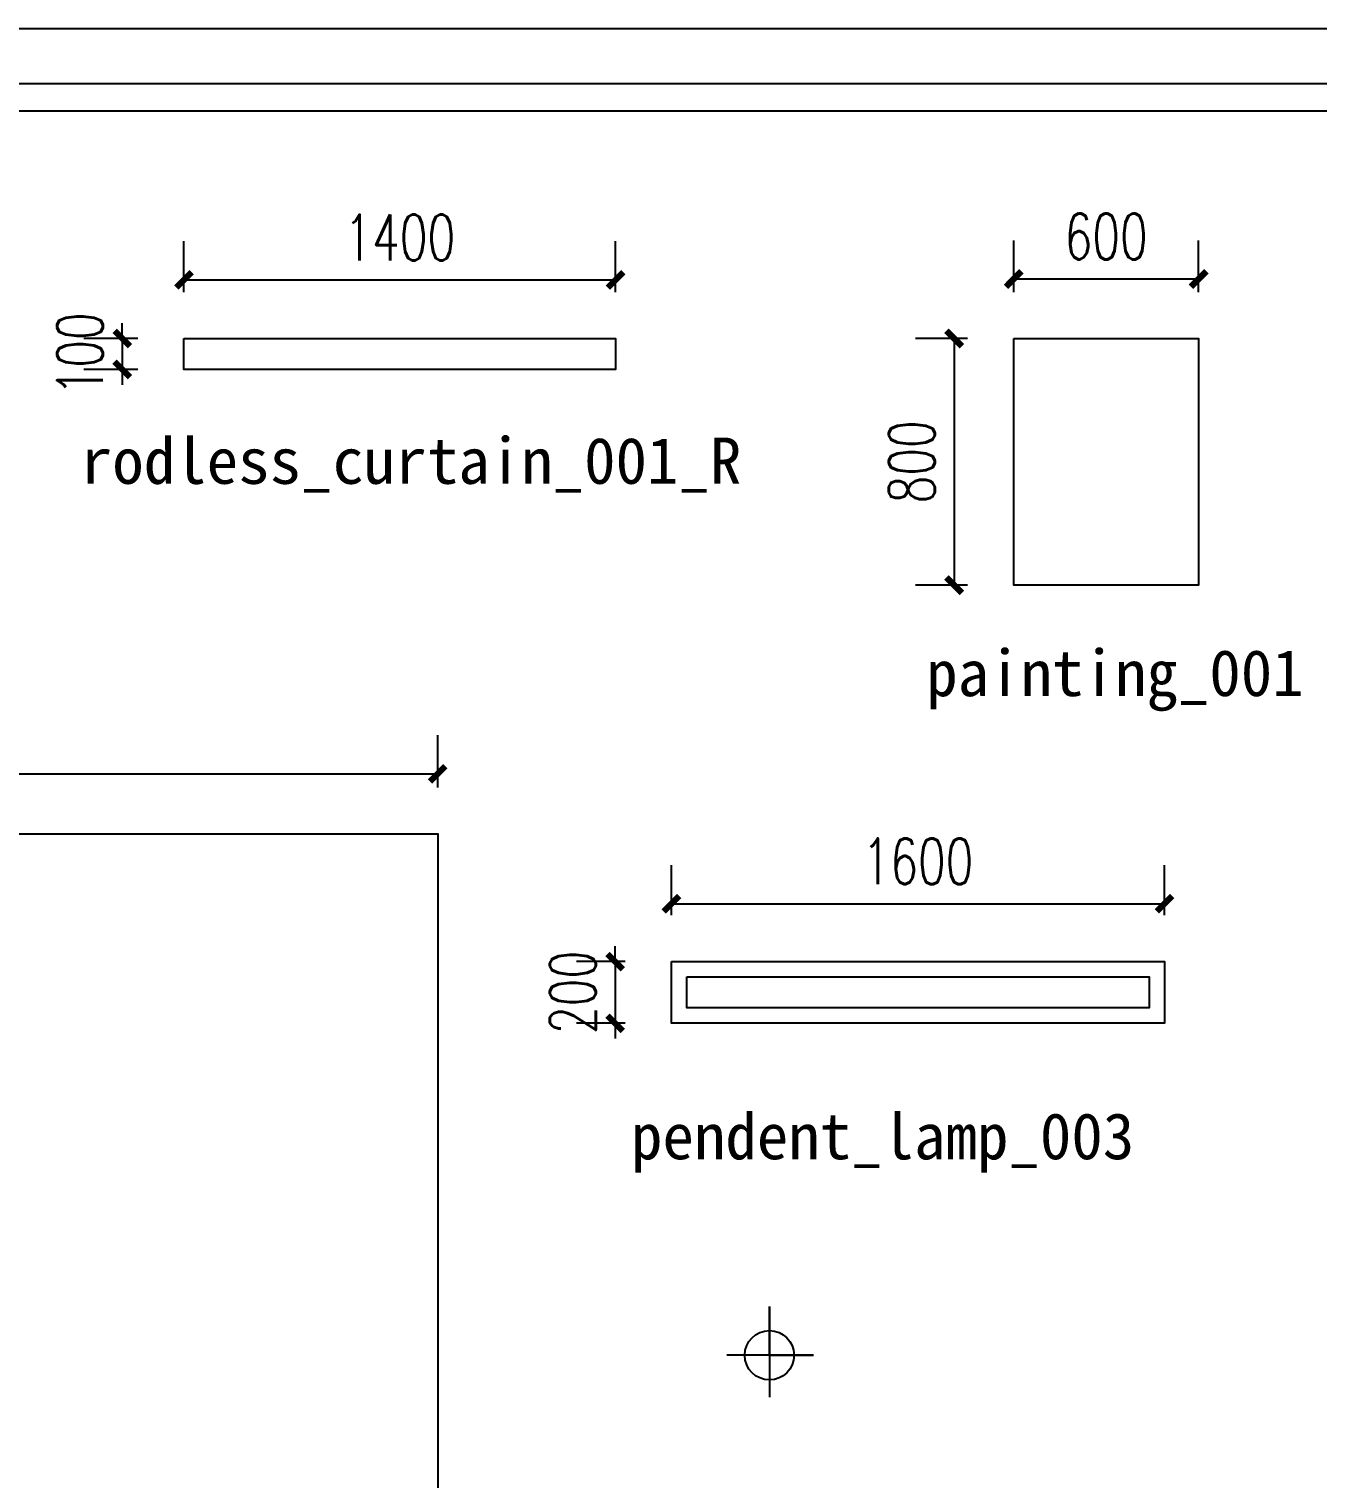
# Model space of a CAD drawing. Extents: x -39284 to 61125, y -120535 to -93658.
# Drawn here: x 52134 to 56313, y -99864 to -95164 of the extents above; entities that cross this region are included whole.
import ezdxf

# ---------------------------------------------------------------- set-up
doc = ezdxf.new("R2010")
doc.units = 0
doc.header["$LTSCALE"] = 1000
doc.header["$MEASUREMENT"] = 0
doc.layers.add('PM-家具', color=146, linetype='Continuous')
doc.layers.add('PUB_DIM', color=3, linetype='Continuous')
doc.styles.add('_TCH_DIM_T3', font='SIMPLEX', dxfattribs={"width": 0.705882, "bigfont": 'GBCBIG'})
doc.styles.get("Standard").update_dxf_attribs({"font": 'gbenor.shx', "bigfont": 'gbcbig.shx'})
doc.dimstyles.new('_TCH_ARCH&&50', dxfattribs={"dimtxt": 148.75, "dimasz": 50, "dimexe": 125, "dimexo": 150, "dimgap": 63.125, "dimtad": 1, "dimdec": 0, "dimzin": 0, "dimdsep": 46, "dimtxsty": '_TCH_DIM_T3', "dimblk": 'ARCHTICK', "dimcen": 0.09, "dimclrt": 7, "dimazin": 2, "dimtfac": 1, "dimtdec": 0, "dimtix": 1, "dimtmove": 2, "dimatfit": 3, "dimfxl": 50, "dimtolj": 1, "dimtzin": 0, "dimarcsym": 0})

# ---------------------------------------------------------------- blocks, each defined once
blk = doc.blocks.new('餐厅摆放方案图例')
at = {"color": 251}
blk.add_line((80419.2, 2265.3), (65764.7, 2265.3), dxfattribs=at)
blk.add_line((80315.9, 2162), (65868.1, 2162))
blk.add_lwpolyline([(65528.4, -8203), (80625.9, -8203), (80625.9, 2472), (65528.4, 2472)], close=True)
blk = doc.blocks.new('_ArchTick')
at = {"color": 0, "linetype": 'ByBlock', "const_width": 0.4}
blk.add_lwpolyline([(-0.5, -0.5), (0.5, 0.5)], dxfattribs=at)
blk = doc.blocks.new('*D154')
at = {"layer": 'Defpoints', "color": 0, "transparency": 16777216}
for p in [(54036.9, -95977.8), (52636.9, -96168.1), (54036.9, -96168.1)]:
    blk.add_point(p, dxfattribs=at)
at = {"layer": 'PUB_DIM', "color": 0, "lineweight": -2, "transparency": 16777216}
for p, q in [((52636.9, -96018.1), (52636.9, -95852.8)), ((54036.9, -96018.1), (54036.9, -95852.8)), ((52636.9, -95977.8), (54036.9, -95977.8))]:
    blk.add_line(p, q, dxfattribs=at)
at = {"layer": 'PUB_DIM', "color": 0, "lineweight": -2, "transparency": 16777216, "xscale": 50, "yscale": 50, "zscale": 50, "rotation": 180}
blk.add_blockref('_ArchTick', (52636.9, -95977.8), dxfattribs=at)
at = {"layer": 'PUB_DIM', "color": 0, "lineweight": -2, "transparency": 16777216, "xscale": 50, "yscale": 50, "zscale": 50}
blk.add_blockref('_ArchTick', (54036.9, -95977.8), dxfattribs=at)
at = {"layer": 'PUB_DIM', "color": 7, "transparency": 16777216, "insert": (53336.9, -95840.3), "char_height": 148.75, "attachment_point": 5, "style": '_TCH_DIM_T3'}
blk.add_mtext('\\A1;1400', dxfattribs=at)
blk = doc.blocks.new('*D155')
at = {"layer": 'Defpoints', "color": 0, "transparency": 16777216}
for p in [(52636.9, -96168.1), (52436.9, -96268.1), (52636.9, -96268.1)]:
    blk.add_point(p, dxfattribs=at)
at = {"layer": 'PUB_DIM', "color": 0, "lineweight": -2, "transparency": 16777216}
for p, q in [((52436.9, -96168.1), (52436.9, -96118.1)), ((52486.9, -96168.1), (52311.9, -96168.1)), ((52436.9, -96168.1), (52436.9, -96268.1)), ((52486.9, -96268.1), (52311.9, -96268.1)), ((52436.9, -96268.1), (52436.9, -96318.1))]:
    blk.add_line(p, q, dxfattribs=at)
at = {"layer": 'PUB_DIM', "color": 0, "lineweight": -2, "transparency": 16777216, "xscale": 50, "yscale": 50, "zscale": 50}
for p, rotation in [((52436.9, -96168.1), 270), ((52436.9, -96268.1), 90)]:
    blk.add_blockref('_ArchTick', p, dxfattribs=dict(at, rotation=rotation))
at = {"layer": 'PUB_DIM', "color": 7, "transparency": 16777216, "insert": (52299.4, -96218.1), "char_height": 148.75, "attachment_point": 5, "rotation": 90, "style": '_TCH_DIM_T3'}
blk.add_mtext('\\A1;100', dxfattribs=at)
blk = doc.blocks.new('*D156')
at = {"layer": 'Defpoints', "color": 0, "transparency": 16777216}
for p in [(55928.6, -95975), (55328.6, -96168.1), (55928.6, -96168.1)]:
    blk.add_point(p, dxfattribs=at)
at = {"layer": 'PUB_DIM', "color": 0, "lineweight": -2, "transparency": 16777216}
for p, q in [((55328.6, -96018.1), (55328.6, -95850)), ((55928.6, -96018.1), (55928.6, -95850)), ((55328.6, -95975), (55928.6, -95975))]:
    blk.add_line(p, q, dxfattribs=at)
at = {"layer": 'PUB_DIM', "color": 0, "lineweight": -2, "transparency": 16777216, "xscale": 50, "yscale": 50, "zscale": 50, "rotation": 180}
blk.add_blockref('_ArchTick', (55328.6, -95975), dxfattribs=at)
at = {"layer": 'PUB_DIM', "color": 0, "lineweight": -2, "transparency": 16777216, "xscale": 50, "yscale": 50, "zscale": 50}
blk.add_blockref('_ArchTick', (55928.6, -95975), dxfattribs=at)
at = {"layer": 'PUB_DIM', "color": 7, "transparency": 16777216, "insert": (55628.6, -95837.5), "char_height": 148.75, "attachment_point": 5, "style": '_TCH_DIM_T3'}
blk.add_mtext('\\A1;600', dxfattribs=at)
blk = doc.blocks.new('*D157')
at = {"layer": 'Defpoints', "color": 0, "transparency": 16777216}
for p in [(55328.6, -96168.1), (55135.5, -96968.1), (55328.6, -96968.1)]:
    blk.add_point(p, dxfattribs=at)
at = {"layer": 'PUB_DIM', "color": 0, "lineweight": -2, "transparency": 16777216}
for p, q in [((55178.6, -96168.1), (55010.5, -96168.1)), ((55135.5, -96168.1), (55135.5, -96968.1)), ((55178.6, -96968.1), (55010.5, -96968.1))]:
    blk.add_line(p, q, dxfattribs=at)
at = {"layer": 'PUB_DIM', "color": 0, "lineweight": -2, "transparency": 16777216, "xscale": 50, "yscale": 50, "zscale": 50}
for p, rotation in [((55135.5, -96168.1), 90), ((55135.5, -96968.1), 270)]:
    blk.add_blockref('_ArchTick', p, dxfattribs=dict(at, rotation=rotation))
at = {"layer": 'PUB_DIM', "color": 7, "transparency": 16777216, "insert": (54998, -96568.1), "char_height": 148.75, "attachment_point": 5, "rotation": 90, "style": '_TCH_DIM_T3'}
blk.add_mtext('\\A1;800', dxfattribs=at)
blk = doc.blocks.new('*D160')
at = {"layer": 'Defpoints', "color": 0, "transparency": 16777216}
for p in [(53459.9, -97579.7), (49459.9, -97774.3), (53459.9, -97774.3)]:
    blk.add_point(p, dxfattribs=at)
at = {"layer": 'PUB_DIM', "color": 0, "lineweight": -2, "transparency": 16777216}
for p, q in [((49459.9, -97624.3), (49459.9, -97454.7)), ((53459.9, -97624.3), (53459.9, -97454.7)), ((49459.9, -97579.7), (53459.9, -97579.7))]:
    blk.add_line(p, q, dxfattribs=at)
at = {"layer": 'PUB_DIM', "color": 0, "lineweight": -2, "transparency": 16777216, "xscale": 50, "yscale": 50, "zscale": 50, "rotation": 180}
blk.add_blockref('_ArchTick', (49459.9, -97579.7), dxfattribs=at)
at = {"layer": 'PUB_DIM', "color": 0, "lineweight": -2, "transparency": 16777216, "xscale": 50, "yscale": 50, "zscale": 50}
blk.add_blockref('_ArchTick', (53459.9, -97579.7), dxfattribs=at)
at = {"layer": 'PUB_DIM', "color": 7, "transparency": 16777216, "insert": (51459.9, -97442.2), "char_height": 148.75, "attachment_point": 5, "style": '_TCH_DIM_T3'}
blk.add_mtext('\\A1;4000', dxfattribs=at)
blk = doc.blocks.new('*D169')
at = {"layer": 'Defpoints', "color": 0, "transparency": 16777216}
for p in [(55818.1, -98001), (54218.1, -98188.7), (55818.1, -98188.7)]:
    blk.add_point(p, dxfattribs=at)
at = {"layer": 'PUB_DIM', "color": 0, "lineweight": -2, "transparency": 16777216}
for p, q in [((54218.1, -98038.7), (54218.1, -97876)), ((55818.1, -98038.7), (55818.1, -97876)), ((54218.1, -98001), (55818.1, -98001))]:
    blk.add_line(p, q, dxfattribs=at)
at = {"layer": 'PUB_DIM', "color": 0, "lineweight": -2, "transparency": 16777216, "xscale": 50, "yscale": 50, "zscale": 50, "rotation": 180}
blk.add_blockref('_ArchTick', (54218.1, -98001), dxfattribs=at)
at = {"layer": 'PUB_DIM', "color": 0, "lineweight": -2, "transparency": 16777216, "xscale": 50, "yscale": 50, "zscale": 50}
blk.add_blockref('_ArchTick', (55818.1, -98001), dxfattribs=at)
at = {"layer": 'PUB_DIM', "color": 7, "transparency": 16777216, "insert": (55018.1, -97863.5), "char_height": 148.75, "attachment_point": 5, "style": '_TCH_DIM_T3'}
blk.add_mtext('\\A1;1600', dxfattribs=at)
blk = doc.blocks.new('*D170')
at = {"layer": 'Defpoints', "color": 0, "transparency": 16777216}
for p in [(54218.1, -98188.7), (54035.8, -98388.7), (54218.1, -98388.7)]:
    blk.add_point(p, dxfattribs=at)
at = {"layer": 'PUB_DIM', "color": 0, "lineweight": -2, "transparency": 16777216}
for p, q in [((54035.8, -98188.7), (54035.8, -98138.7)), ((54068.1, -98188.7), (53910.8, -98188.7)), ((54035.8, -98188.7), (54035.8, -98388.7)), ((54068.1, -98388.7), (53910.8, -98388.7)), ((54035.8, -98388.7), (54035.8, -98438.7))]:
    blk.add_line(p, q, dxfattribs=at)
at = {"layer": 'PUB_DIM', "color": 0, "lineweight": -2, "transparency": 16777216, "xscale": 50, "yscale": 50, "zscale": 50}
for p, rotation in [((54035.8, -98188.7), 270), ((54035.8, -98388.7), 90)]:
    blk.add_blockref('_ArchTick', p, dxfattribs=dict(at, rotation=rotation))
at = {"layer": 'PUB_DIM', "color": 7, "transparency": 16777216, "insert": (53898.3, -98288.7), "char_height": 148.75, "attachment_point": 5, "rotation": 90, "style": '_TCH_DIM_T3'}
blk.add_mtext('\\A1;200', dxfattribs=at)
blk = doc.blocks.new('1')
for p, q in [((54797.3, -98337.8), (54797.3, -98179.8)), ((54797.3, -98179.8), (54797.3, -98473.5)), ((54940.6, -98337.8), (54658.8, -98337.8)), ((54797.3, -98337.8), (54940.6, -98337.8))]:
    blk.add_line(p, q)
blk.add_circle((54797.3, -98337.8), 80)

msp = doc.modelspace()

# ---------------------------------------------------------------- linework, layer by layer
at = {"layer": 'PM-家具'}
for points in [[(52636.9, -96168.1), (54036.9, -96168.1), (54036.9, -96268.1), (52636.9, -96268.1)], [(55328.6, -96168.1), (55928.6, -96168.1), (55928.6, -96968.1), (55328.6, -96968.1)], [(49459.9, -97774.3), (53459.9, -97774.3), (53459.9, -102774.3), (49459.9, -102774.3)], [(54218.1, -98188.7), (55818.1, -98188.7), (55818.1, -98388.7), (54218.1, -98388.7)], [(54268.1, -98238.7), (55768.1, -98238.7), (55768.1, -98338.7), (54268.1, -98338.7)]]:
    msp.add_lwpolyline(points, close=True, dxfattribs=at)

# ---------------------------------------------------------------- block references
at = {"xscale": 0.8588563178291333, "yscale": 0.8588563178291333, "zscale": 0.8588563178291333}
msp.add_blockref('餐厅摆放方案图例', (-8121.5, -97287.3), dxfattribs=at)
at = {"layer": 'PM-家具'}
msp.add_blockref('1', (-261.1, -1127.6), dxfattribs=at)

# ---------------------------------------------------------------- texts
at = {"char_height": 150, "attachment_point": 1}
for s, insert in [('{\\f@FangSong|b0|i0|c134|p49;rodless_curtain_001_R}', (52302.3, -96489.3)), ('{\\f@FangSong|b0|i0|c134|p49;painting_001}', (55044.8, -97177.7)), ('{\\f@FangSong|b0|i0|c134|p49;pendent_lamp_003}', (54087, -98679.8))]:
    msp.add_mtext_dynamic_manual_height_columns(s, width=1434.402, gutter_width=1750, heights=[0], dxfattribs=dict(at, insert=insert))

# ---------------------------------------------------------------- dimensions: what is measured, and where the dimension line sits
at = {"layer": 'PUB_DIM'}
for base, p1, p2, picture, middle in [((54036.9, -95977.8), (52636.9, -96168.1), (54036.9, -96168.1), '*D154', (53336.9, -95840.3)), ((55928.6, -95975), (55328.6, -96168.1), (55928.6, -96168.1), '*D156', (55628.6, -95837.5)), ((53459.9, -97579.7), (49459.9, -97774.3), (53459.9, -97774.3), '*D160', (51459.9, -97442.2)), ((55818.1, -98001), (54218.1, -98188.7), (55818.1, -98188.7), '*D169', (55018.1, -97863.5))]:
    dim = msp.add_linear_dim(base=base, p1=p1, p2=p2, dimstyle='_TCH_ARCH&&50', dxfattribs=at)
    dim.commit()
    dim.dimension.update_dxf_attribs({"geometry": picture, "text_midpoint": middle})
for base, p1, p2, picture, middle in [((52436.9, -96268.1), (52636.9, -96168.1), (52636.9, -96268.1), '*D155', (52299.4, -96218.1)), ((55135.5, -96968.1), (55328.6, -96168.1), (55328.6, -96968.1), '*D157', (54998, -96568.1)), ((54035.8, -98388.7), (54218.1, -98188.7), (54218.1, -98388.7), '*D170', (53898.3, -98288.7))]:
    dim = msp.add_linear_dim(base=base, p1=p1, p2=p2, angle=90, dimstyle='_TCH_ARCH&&50', dxfattribs=at)
    dim.commit()
    dim.dimension.update_dxf_attribs({"geometry": picture, "text_midpoint": middle})

doc.saveas('drawing.dxf')
